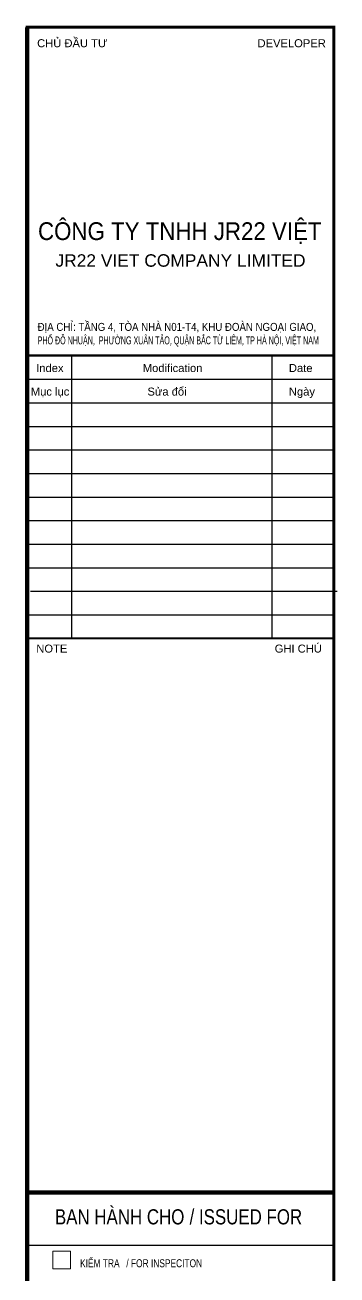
# Model space of a CAD drawing. Header units: millimetres. Extents: x -70 to 1, y -8 to 553.
# Drawn here: x -69.5 to 0.7, y 271.3 to 552.5 of the extents above; entities that cross this region are included whole.
import ezdxf
from ezdxf.enums import TextEntityAlignment as Align

# ---------------------------------------------------------------- set-up
doc = ezdxf.new("R2010")
doc.units = ezdxf.units.MM
doc.header["$MEASUREMENT"] = 0
doc.layers.add('CHG-C&S-TITLE BLOCK-A1-TD$0$G-ANNO-TTLB', color=6, linetype='Continuous', lineweight=18)
doc.layers.add('Doul-form', color=8, linetype='Continuous', lineweight=13)
for name, color, linetype in [('form', 7, 'Continuous'), ('TABLE', 9, 'Continuous'), ('vn_text', 1, 'Continuous')]:
    doc.layers.add(name, color=color, linetype=linetype)
doc.styles.add('arial', font='arial.ttf')
doc.styles.add('form-A$0$Style-Arial', font='arial.ttf', dxfattribs={"width": 0.75})

msp = doc.modelspace()

# ---------------------------------------------------------------- linework, layer by layer
at = {"layer": 'CHG-C&S-TITLE BLOCK-A1-TD$0$G-ANNO-TTLB'}
msp.add_lwpolyline([(-63.23, 276.7), (-59.23, 276.7), (-59.23, 272.7), (-63.23, 272.7)], close=True, dxfattribs=at)
at = {"layer": 'Doul-form', "lineweight": 40, "const_width": 0.65}
msp.add_lwpolyline([(0, -7.78), (-69, -7.78), (-69, 552), (0, 552)], close=True, dxfattribs=at)
at = {"layer": 'TABLE'}
for p, q in [((-69, 478.14), (0, 478.14)), ((-59.05, 478.14), (-59.05, 414.54)), ((-13.92, 478.14), (-13.92, 414.54)), ((-69, 472.84), (0, 472.84)), ((-69, 467.54), (0, 467.54)), ((-69, 462.22), (0, 462.22)), ((-69, 456.92), (0, 456.92)), ((-69, 451.62), (0, 451.62)), ((-69, 446.32), (0, 446.32)), ((-69, 441.02), (0, 441.02)), ((-69, 435.72), (0, 435.72)), ((-69, 430.42), (0, 430.42)), ((-68.27, 425.12), (0.73, 425.12)), ((-69, 419.82), (0, 419.82)), ((-69, 414.54), (0, 414.54)), ((-69, 278.02), (0, 278.02))]:
    msp.add_line(p, q, dxfattribs=at)
for points, const_width in [([(-69, 552), (-69, -7.78)], 1), ([(-69, 478.14), (0, 478.14)], 0.5), ([(-69, 478.14), (0, 478.14)], 0.4), ([(-69, 414.54), (0, 414.54)], 0.5), ([(-69, 289.87), (0, 289.87)], 1)]:
    msp.add_lwpolyline(points, dxfattribs=dict(at, const_width=const_width))

# ---------------------------------------------------------------- texts
at = {"layer": 'form', "style": 'form-A$0$Style-Arial', "width": 0.8}
msp.add_text('BAN HÀNH CHO', height=3.4, dxfattribs=at).set_placement((-62.76, 282.71))
at = {"layer": 'form', "color": 3, "style": 'form-A$0$Style-Arial', "width": 0.8}
msp.add_text('/ ISSUED FOR', height=3.4, dxfattribs=at).set_placement((-32.45, 282.71))
at = {"layer": 'TABLE', "style": 'arial'}
for s, p in [('DEVELOPER', (-17.16, 547.5)), ('Index', (-66.97, 474.44)), ('Modification', (-42.98, 474.44)), ('Date', (-10.1, 474.44)), ('NOTE', (-66.95, 411.33))]:
    msp.add_text(s, height=1.8, dxfattribs=at).set_placement(p)
at = {"layer": 'TABLE', "color": 160, "style": 'arial', "width": 0.897353}
msp.add_text('CÔNG TY TNHH JR22 VIỆT', height=4, dxfattribs=at).set_placement((-66.57, 504.13), (-2.76, 504.13), align=Align.FIT)
at = {"layer": 'TABLE', "color": 9, "style": 'arial'}
msp.add_text('JR22 VIET COMPANY LIMITED', height=2.8, dxfattribs=at).set_placement((-34.5, 498.13), align=Align.CENTER)
at = {"layer": 'TABLE', "style": 'arial'}
for s, width, p, p2 in [('ĐỊA CHỈ: TẦNG 4, TÒA NHÀ N01-T4, KHU ĐOÀN NGOẠI GIAO, ', 0.864774, (-66.66, 483.69), (-3.35, 483.69)), ('PHỐ ĐỖ NHUẬN,  PHƯỜNG XUÂN TẢO, QUẬN BẮC TỪ LIÊM, TP HÀ NỘI, VIỆT NAM', 0.636306, (-66.66, 480.66), (-3.35, 480.66))]:
    msp.add_text(s, height=1.8, dxfattribs=dict(at, width=width)).set_placement(p, p2, align=Align.FIT)
at = {"layer": 'vn_text', "style": 'arial'}
for s, p in [('CHỦ ĐẦU TƯ', (-50.93, 547.5)), ('GHI CHÚ', (-2.68, 411.33))]:
    msp.add_text(s, height=1.8, dxfattribs=at).set_placement(p, align=Align.RIGHT)
for s, p in [('Mục lục', (-68.19, 469.14)), ('Sửa đổi', (-41.94, 469.14)), ('Ngày', (-10.1, 469.14))]:
    msp.add_text(s, height=1.8, dxfattribs=at).set_placement(p)
at = {"layer": 'vn_text', "style": 'arial', "width": 0.75}
msp.add_text('KIỂM TRA', height=1.8, dxfattribs=at).set_placement((-57.11, 273.07))
at = {"layer": 'vn_text', "color": 9, "style": 'arial', "width": 0.75}
msp.add_text('/ FOR INSPECITON', height=1.8, dxfattribs=at).set_placement((-46.7, 273.07))

doc.saveas('drawing.dxf')
